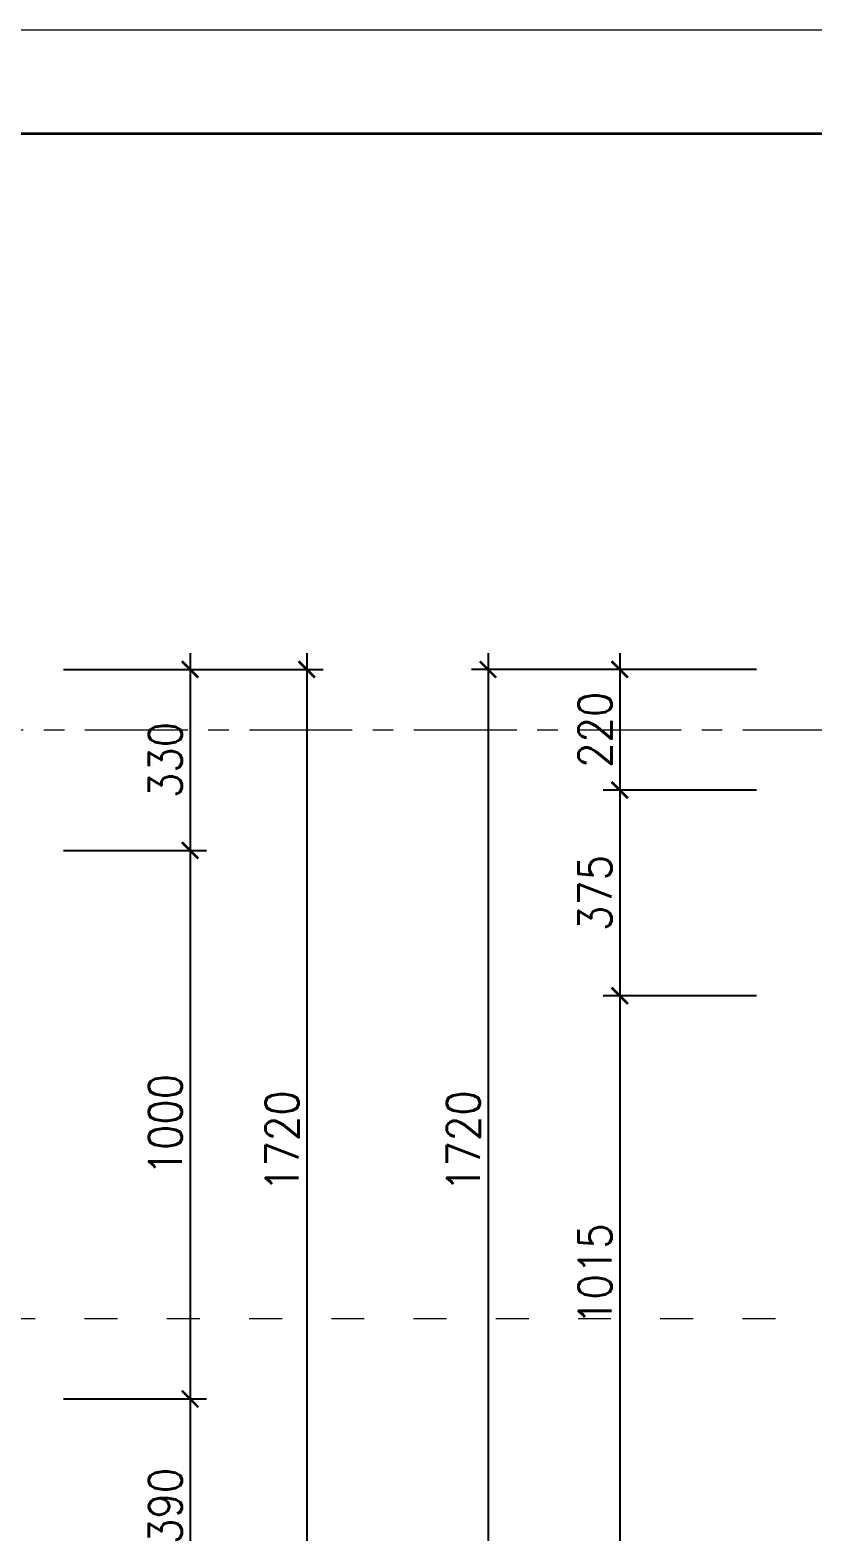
# Model space of a CAD drawing. Header units: millimetres. Extents: x -529782 to -142003, y -492574 to -273331.
# Drawn here: x -241429 to -240001, y -447062 to -444323 of the extents above; entities that cross this region are included whole.
import ezdxf

# ---------------------------------------------------------------- set-up
doc = ezdxf.new("R2010")
doc.units = ezdxf.units.MM
doc.header["$LTSCALE"] = 500
doc.header["$MEASUREMENT"] = 0
doc.header["$PDMODE"] = 3
doc.linetypes.add('ACAD_ISO03W100', pattern=[30, 12, -18])
doc.linetypes.add('CENTER', pattern=[2, 1.25, -0.25, 0.25, -0.25])
doc.layers.get('0').update_dxf_attribs({"linetype": 'CONTINUOUS', "lineweight": 13})
doc.layers.get('Defpoints').update_dxf_attribs({"color": 255, "linetype": 'CONTINUOUS', "lineweight": 13})
for name, color, linetype, lineweight in [('1.cat 30', 30, 'CONTINUOUS', 35), ('2.thay 145', 145, 'CONTINUOUS', 18), ('3.manh 08', 8, 'CONTINUOUS', 9), ('7.tim 67', 67, 'CENTER', 9), ('CA.dim 08', 251, 'CONTINUOUS', 13)]:
    doc.layers.add(name, color=color, linetype=linetype, lineweight=lineweight)
doc.styles.get("Standard").update_dxf_attribs({"font": 'txt.shx', "width": 0.9})
doc.dimstyles.new('CA 30', dxfattribs={"dimscale": 0, "dimtxt": 60, "dimasz": 30, "dimexe": 30, "dimexo": 0, "dimgap": 15, "dimtad": 1, "dimdec": 0, "dimzin": 0, "dimdsep": 46, "dimtxsty": 'Standard', "dimblk": 'ARCHTICK', "dimcen": 0.09, "dimdle": 30, "dimclrd": 256, "dimclre": 256, "dimclrt": 7, "dimadec": 0, "dimazin": 0, "dimtfac": 1, "dimtdec": 0, "dimtix": 1, "dimtmove": 2, "dimatfit": 3, "dimldrblk": 'DOT', "dimfxl": 1, "dimtolj": 1, "dimtzin": 0, "dimarcsym": 0})

# ---------------------------------------------------------------- blocks, each defined once
blk = doc.blocks.new('khung co loan')
at = {"layer": '1.cat 30'}
blk.add_lwpolyline([(1158.281703106128, -14553.47590842255), (1158.281703106128, -303.4759079545038), (20658.28170374641, -303.4759079545038), (20658.28170374641, -14553.47590842255)], close=True, dxfattribs=at)
at = {"layer": '3.manh 08'}
blk.add_lwpolyline([(0, -14850.00000048772), (21000.00000000023, -14850.00000048772), (21000.00000000023, -4.877219907939434e-07), (0, -4.877219907939434e-07)], close=True, dxfattribs=at)
blk = doc.blocks.new('_ArchTick')
at = {"color": 1, "linetype": 'ByBlock', "const_width": 0.150000081}
blk.add_lwpolyline([(-0.5000002699998731, -0.5000002699998731), (0.5000002699998731, 0.5000002699998731)], dxfattribs=at)
blk = doc.blocks.new('*D701')
at = {"layer": 'CA.dim 08', "lineweight": -2, "transparency": 16777216}
for p, q in [((-241136.9362924247, -445459.0425748248), (-241136.9362924247, -445849.0425748248)), ((-241367.7781719457, -445489.0425748248), (-241106.9362924247, -445489.0425748248)), ((-241367.7781719457, -445819.0425748248), (-241106.9362924247, -445819.0425748248))]:
    blk.add_line(p, q, dxfattribs=at)
at = {"layer": 'Defpoints', "color": 0, "transparency": 16777216}
for p in [(-241367.7781719457, -445489.0425748248), (-241367.7781719457, -445819.0425748248), (-241136.9362924247, -445819.0425748248)]:
    blk.add_point(p, dxfattribs=at)
at = {"layer": 'CA.dim 08', "lineweight": -2, "transparency": 16777216, "xscale": 30, "yscale": 30, "zscale": 30}
for p, rotation in [((-241136.9362924247, -445489.0425748248), 90), ((-241136.9362924247, -445819.0425748248), 270)]:
    blk.add_blockref('_ArchTick', p, dxfattribs=dict(at, rotation=rotation))
at = {"layer": 'CA.dim 08', "color": 7, "transparency": 16777216, "insert": (-241181.9362924247, -445654.0425748246), "char_height": 60, "attachment_point": 5, "rotation": 90}
blk.add_mtext('\\A1;330', dxfattribs=at)
blk = doc.blocks.new('_DOT')
at = {"color": 1, "linetype": 'ByBlock'}
blk.add_line((-0.5, 0), (-1, 0), dxfattribs=at)
at = {"color": 1, "linetype": 'ByBlock', "const_width": 0.5}
blk.add_lwpolyline([(-0.25, 0, 1), (0.25, 0, 1)], format="xyb", close=True, dxfattribs=at)
blk = doc.blocks.new('*D702')
at = {"layer": 'CA.dim 08', "lineweight": -2, "transparency": 16777216}
for p, q in [((-241136.9362924247, -445789.0425748248), (-241136.9362924247, -446849.0425748248)), ((-241367.7781719457, -445819.0425748248), (-241106.9362924247, -445819.0425748248)), ((-241367.7781719457, -446819.0425748248), (-241106.9362924247, -446819.0425748248))]:
    blk.add_line(p, q, dxfattribs=at)
at = {"layer": 'Defpoints', "color": 0, "transparency": 16777216}
for p in [(-241367.7781719457, -445819.0425748248), (-241367.7781719457, -446819.0425748248), (-241136.9362924247, -446819.0425748248)]:
    blk.add_point(p, dxfattribs=at)
at = {"layer": 'CA.dim 08', "lineweight": -2, "transparency": 16777216, "xscale": 30, "yscale": 30, "zscale": 30}
for p, rotation in [((-241136.9362924247, -445819.0425748248), 90), ((-241136.9362924247, -446819.0425748248), 270)]:
    blk.add_blockref('_ArchTick', p, dxfattribs=dict(at, rotation=rotation))
at = {"layer": 'CA.dim 08', "color": 7, "transparency": 16777216, "insert": (-241181.9362924247, -446319.0425748246), "char_height": 60, "attachment_point": 5, "rotation": 90}
blk.add_mtext('\\A1;1000', dxfattribs=at)
blk = doc.blocks.new('*D703')
at = {"layer": 'CA.dim 08', "lineweight": -2, "transparency": 16777216}
for p, q in [((-241136.9362924247, -446789.0425748248), (-241136.9362924247, -447239.0425748248)), ((-241367.7781719457, -446819.0425748248), (-241106.9362924247, -446819.0425748248)), ((-241367.7781719457, -447209.0425748248), (-241106.9362924247, -447209.0425748248))]:
    blk.add_line(p, q, dxfattribs=at)
at = {"layer": 'Defpoints', "color": 0, "transparency": 16777216}
for p in [(-241367.7781719457, -446819.0425748248), (-241367.7781719457, -447209.0425748248), (-241136.9362924247, -447209.0425748248)]:
    blk.add_point(p, dxfattribs=at)
at = {"layer": 'CA.dim 08', "lineweight": -2, "transparency": 16777216, "xscale": 30, "yscale": 30, "zscale": 30}
for p, rotation in [((-241136.9362924247, -446819.0425748248), 90), ((-241136.9362924247, -447209.0425748248), 270)]:
    blk.add_blockref('_ArchTick', p, dxfattribs=dict(at, rotation=rotation))
at = {"layer": 'CA.dim 08', "color": 7, "transparency": 16777216, "insert": (-241181.9362924247, -447014.0425748246), "char_height": 60, "attachment_point": 5, "rotation": 90}
blk.add_mtext('\\A1;390', dxfattribs=at)
blk = doc.blocks.new('*D704')
at = {"layer": 'CA.dim 08', "lineweight": -2, "transparency": 16777216}
for p, q in [((-240924.1295498478, -445459.0425748248), (-240924.1295498478, -447239.0425748248)), ((-241367.7781719457, -445489.0425748248), (-240894.1295498478, -445489.0425748248)), ((-241367.7781719457, -447209.0425748248), (-240894.1295498478, -447209.0425748248))]:
    blk.add_line(p, q, dxfattribs=at)
at = {"layer": 'Defpoints', "color": 0, "transparency": 16777216}
for p in [(-241367.7781719457, -445489.0425748248), (-241367.7781719457, -447209.0425748248), (-240924.1295498478, -447209.0425748248)]:
    blk.add_point(p, dxfattribs=at)
at = {"layer": 'CA.dim 08', "lineweight": -2, "transparency": 16777216, "xscale": 30, "yscale": 30, "zscale": 30}
for p, rotation in [((-240924.1295498478, -445489.0425748248), 90), ((-240924.1295498478, -447209.0425748248), 270)]:
    blk.add_blockref('_ArchTick', p, dxfattribs=dict(at, rotation=rotation))
at = {"layer": 'CA.dim 08', "color": 7, "transparency": 16777216, "insert": (-240969.1295498478, -446349.0425748246), "char_height": 60, "attachment_point": 5, "rotation": 90}
blk.add_mtext('\\A1;1720', dxfattribs=at)
blk = doc.blocks.new('*D715')
at = {"layer": 'CA.dim 08', "lineweight": -2, "transparency": 16777216}
for p, q in [((-240353.2268363085, -445459.0425748248), (-240353.2268363085, -445739.0425748248)), ((-240104.0280389054, -445489.0425748248), (-240383.2268363085, -445489.0425748248)), ((-240104.0280389054, -445709.0425748248), (-240383.2268363085, -445709.0425748248))]:
    blk.add_line(p, q, dxfattribs=at)
at = {"layer": 'Defpoints', "color": 0, "transparency": 16777216}
for p in [(-240104.0280389054, -445489.0425748248), (-240353.2268363085, -445709.0425748248), (-240104.0280389054, -445709.0425748248)]:
    blk.add_point(p, dxfattribs=at)
at = {"layer": 'CA.dim 08', "lineweight": -2, "transparency": 16777216, "xscale": 30, "yscale": 30, "zscale": 30}
for p, rotation in [((-240353.2268363085, -445489.0425748248), 90), ((-240353.2268363085, -445709.0425748248), 270)]:
    blk.add_blockref('_ArchTick', p, dxfattribs=dict(at, rotation=rotation))
at = {"layer": 'CA.dim 08', "color": 7, "transparency": 16777216, "insert": (-240398.2268363085, -445599.0425748246), "char_height": 60, "attachment_point": 5, "rotation": 90}
blk.add_mtext('\\A1;220', dxfattribs=at)
blk = doc.blocks.new('*D716')
at = {"layer": 'CA.dim 08', "lineweight": -2, "transparency": 16777216}
for p, q in [((-240353.2268363085, -445679.0425748248), (-240353.2268363085, -446114.0425748248)), ((-240104.0280389054, -445709.0425748248), (-240383.2268363085, -445709.0425748248)), ((-240104.0280389054, -446084.0425748248), (-240383.2268363085, -446084.0425748248))]:
    blk.add_line(p, q, dxfattribs=at)
at = {"layer": 'Defpoints', "color": 0, "transparency": 16777216}
for p in [(-240104.0280389054, -445709.0425748248), (-240353.2268363085, -446084.0425748248), (-240104.0280389054, -446084.0425748248)]:
    blk.add_point(p, dxfattribs=at)
at = {"layer": 'CA.dim 08', "lineweight": -2, "transparency": 16777216, "xscale": 30, "yscale": 30, "zscale": 30}
for p, rotation in [((-240353.2268363085, -445709.0425748248), 90), ((-240353.2268363085, -446084.0425748248), 270)]:
    blk.add_blockref('_ArchTick', p, dxfattribs=dict(at, rotation=rotation))
at = {"layer": 'CA.dim 08', "color": 7, "transparency": 16777216, "insert": (-240398.2268363085, -445896.5425748246), "char_height": 60, "attachment_point": 5, "rotation": 90}
blk.add_mtext('\\A1;375', dxfattribs=at)
blk = doc.blocks.new('*D717')
at = {"layer": 'CA.dim 08', "lineweight": -2, "transparency": 16777216}
for p, q in [((-240353.2268363085, -446054.0425748248), (-240353.2268363085, -447129.0425748248)), ((-240104.0280389054, -446084.0425748248), (-240383.2268363085, -446084.0425748248)), ((-240104.0280389054, -447099.0425748248), (-240383.2268363085, -447099.0425748248))]:
    blk.add_line(p, q, dxfattribs=at)
at = {"layer": 'Defpoints', "color": 0, "transparency": 16777216}
for p in [(-240104.0280389054, -446084.0425748248), (-240353.2268363085, -447099.0425748248), (-240104.0280389054, -447099.0425748248)]:
    blk.add_point(p, dxfattribs=at)
at = {"layer": 'CA.dim 08', "lineweight": -2, "transparency": 16777216, "xscale": 30, "yscale": 30, "zscale": 30}
for p, rotation in [((-240353.2268363085, -446084.0425748248), 90), ((-240353.2268363085, -447099.0425748248), 270)]:
    blk.add_blockref('_ArchTick', p, dxfattribs=dict(at, rotation=rotation))
at = {"layer": 'CA.dim 08', "color": 7, "transparency": 16777216, "insert": (-240398.2268363085, -446591.5425748246), "char_height": 60, "attachment_point": 5, "rotation": 90}
blk.add_mtext('\\A1;1015', dxfattribs=at)
blk = doc.blocks.new('*D719')
at = {"layer": 'CA.dim 08', "lineweight": -2, "transparency": 16777216}
for p, q in [((-240593.4636922636, -445459.0425748248), (-240593.4636922636, -447239.0425748249)), ((-240104.0280389054, -445489.0425748248), (-240623.4636922636, -445489.0425748248)), ((-240104.0280389054, -447209.0425748249), (-240623.4636922636, -447209.0425748249))]:
    blk.add_line(p, q, dxfattribs=at)
at = {"layer": 'Defpoints', "color": 0, "transparency": 16777216}
for p in [(-240104.0280389054, -445489.0425748248), (-240593.4636922636, -447209.0425748249), (-240104.0280389054, -447209.0425748249)]:
    blk.add_point(p, dxfattribs=at)
at = {"layer": 'CA.dim 08', "lineweight": -2, "transparency": 16777216, "xscale": 30, "yscale": 30, "zscale": 30}
for p, rotation in [((-240593.4636922636, -445489.0425748248), 90), ((-240593.4636922636, -447209.0425748249), 270)]:
    blk.add_blockref('_ArchTick', p, dxfattribs=dict(at, rotation=rotation))
at = {"layer": 'CA.dim 08', "color": 7, "transparency": 16777216, "insert": (-240638.4636922636, -446349.0425748246), "char_height": 60, "attachment_point": 5, "rotation": 90}
blk.add_mtext('\\A1;1720', dxfattribs=at)

msp = doc.modelspace()

# ---------------------------------------------------------------- linework, layer by layer
at = {"layer": '2.thay 145', "color": 1, "linetype": 'ACAD_ISO03W100', "ltscale": 0.01}
msp.add_line((-245679.2216896319, -446672.1795999637), (-235396.4482239224, -446672.1795999637), dxfattribs=at)
at = {"layer": '7.tim 67', "ltscale": 0.3}
msp.add_line((-245828.7154108296, -445599.0425748245), (-235185.5452952606, -445599.0425748245), dxfattribs=at)

# ---------------------------------------------------------------- block references
at = {"layer": '2.thay 145', "xscale": 0.6209623455069959, "yscale": 0.6209623455069959, "zscale": 0.6209623455069959}
msp.add_blockref('khung co loan', (-246547.9647339482, -444323.159194944), dxfattribs=at)

# ---------------------------------------------------------------- dimensions: what is measured, and where the dimension line sits
at = {"layer": 'CA.dim 08'}
for base, p1, p2, picture, middle in [((-241136.9362924247, -445819.0425748248), (-241367.7781719456, -445489.0425748245), (-241367.7781719456, -445819.0425748245), '*D701', (-241181.9362924247, -445654.0425748246)), ((-240924.1295498478, -447209.0425748248), (-241367.7781719456, -445489.0425748245), (-241367.7781719456, -447209.0425748245), '*D704', (-240969.1295498478, -446349.0425748246)), ((-240593.4636922636, -447209.0425748249), (-240104.0280389052, -445489.0425748245), (-240104.0280389052, -447209.0425748246), '*D719', (-240638.4636922636, -446349.0425748246)), ((-240353.2268363085, -445709.0425748248), (-240104.0280389052, -445489.0425748245), (-240104.0280389052, -445709.0425748245), '*D715', (-240398.2268363085, -445599.0425748246)), ((-240353.2268363085, -446084.0425748248), (-240104.0280389052, -445709.0425748245), (-240104.0280389052, -446084.0425748245), '*D716', (-240398.2268363085, -445896.5425748246)), ((-241136.9362924247, -446819.0425748248), (-241367.7781719456, -445819.0425748245), (-241367.7781719456, -446819.0425748245), '*D702', (-241181.9362924247, -446319.0425748246)), ((-240353.2268363085, -447099.0425748248), (-240104.0280389052, -446084.0425748245), (-240104.0280389052, -447099.0425748245), '*D717', (-240398.2268363085, -446591.5425748246)), ((-241136.9362924247, -447209.0425748248), (-241367.7781719456, -446819.0425748245), (-241367.7781719456, -447209.0425748245), '*D703', (-241181.9362924247, -447014.0425748246))]:
    dim = msp.add_linear_dim(base=base, p1=p1, p2=p2, angle=90, dimstyle='CA 30', override={"dimscale": 1}, dxfattribs=at)
    dim.commit()
    dim.dimension.update_dxf_attribs({"geometry": picture, "text_midpoint": middle})

doc.saveas('drawing.dxf')
